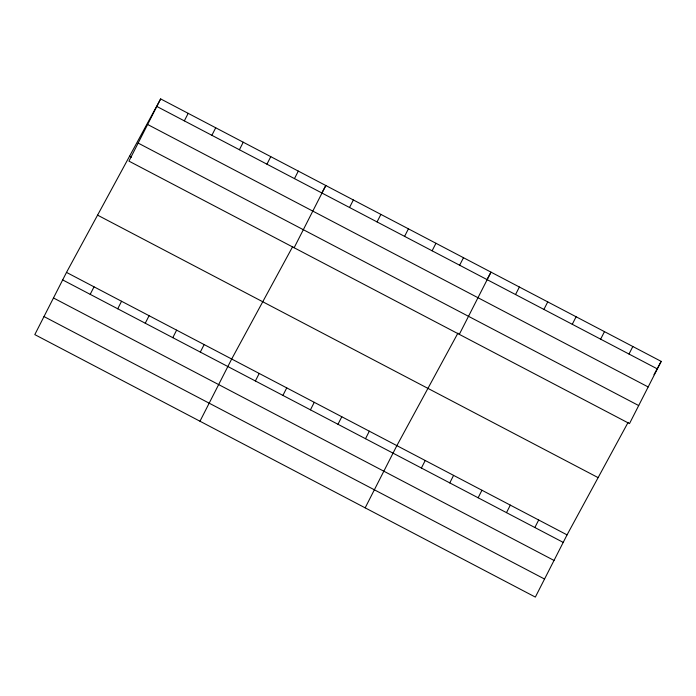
<?xml version="1.0" encoding="UTF-8"?>
<svg xmlns="http://www.w3.org/2000/svg" width="696" height="696" viewBox="0 0 696 696"><rect width="100%" height="100%" fill="white"/><g stroke="black" fill="none" stroke-linecap="round" stroke-linejoin="round"><path stroke-width="1.04" d="M160.654 98.91L128.951 161.124L629.497 423.603L661.2 361.389L160.654 98.91L66.503 272.397L34.8 334.611L535.346 597.09L567.049 534.876L628.096 422.385M90.202 294.356L94.03 286.83M184.344 120.869L188.181 113.344M117.728 308.789L121.565 301.264M211.88 135.302L215.708 127.786M145.255 323.222L149.092 315.706M239.407 149.744L243.243 142.219M172.791 337.664L176.619 330.139M266.942 164.178L270.77 156.652M200.317 352.098L204.154 344.572M294.469 178.611L298.306 171.094M199.978 421.228L231.681 359.014L292.729 246.523M294.13 247.75L325.832 185.528L321.691 193.157M255.38 380.973L259.216 373.447M349.531 207.486L353.359 199.961M282.907 395.406L286.743 387.881M377.058 221.92L380.895 214.403M310.442 409.84L314.27 402.323M404.594 236.362L408.421 228.836M337.969 424.282L341.806 416.756M432.12 250.795L435.957 243.269M365.504 438.715L369.332 431.189M459.647 265.228L463.484 257.711M365.165 507.845L396.868 445.631L457.916 333.14M459.308 334.367L491.011 272.145L486.869 279.775M421.393 468.025L425.23 460.5M515.545 294.538L519.381 287.022M449.764 482.902L453.592 475.377M543.907 309.415L547.743 301.89M478.126 497.77L481.954 490.254M572.277 324.293L576.105 316.767M506.488 512.648L510.325 505.122M600.639 339.161L604.467 331.644M534.85 527.524L538.687 519.999M629.001 354.038L632.838 346.512M653.953 374.744L661.2 361.389M156.817 106.436L657.363 368.915M147.622 124.48L648.167 386.959M138.147 143.08L638.693 405.559M129.578 156.156L131.483 157.157M97.571 215.142L598.116 477.621M66.503 272.397L567.049 534.876M62.666 279.914L563.221 542.393M53.47 297.966L554.025 560.445M43.996 316.558L544.542 579.037"/></g></svg>
